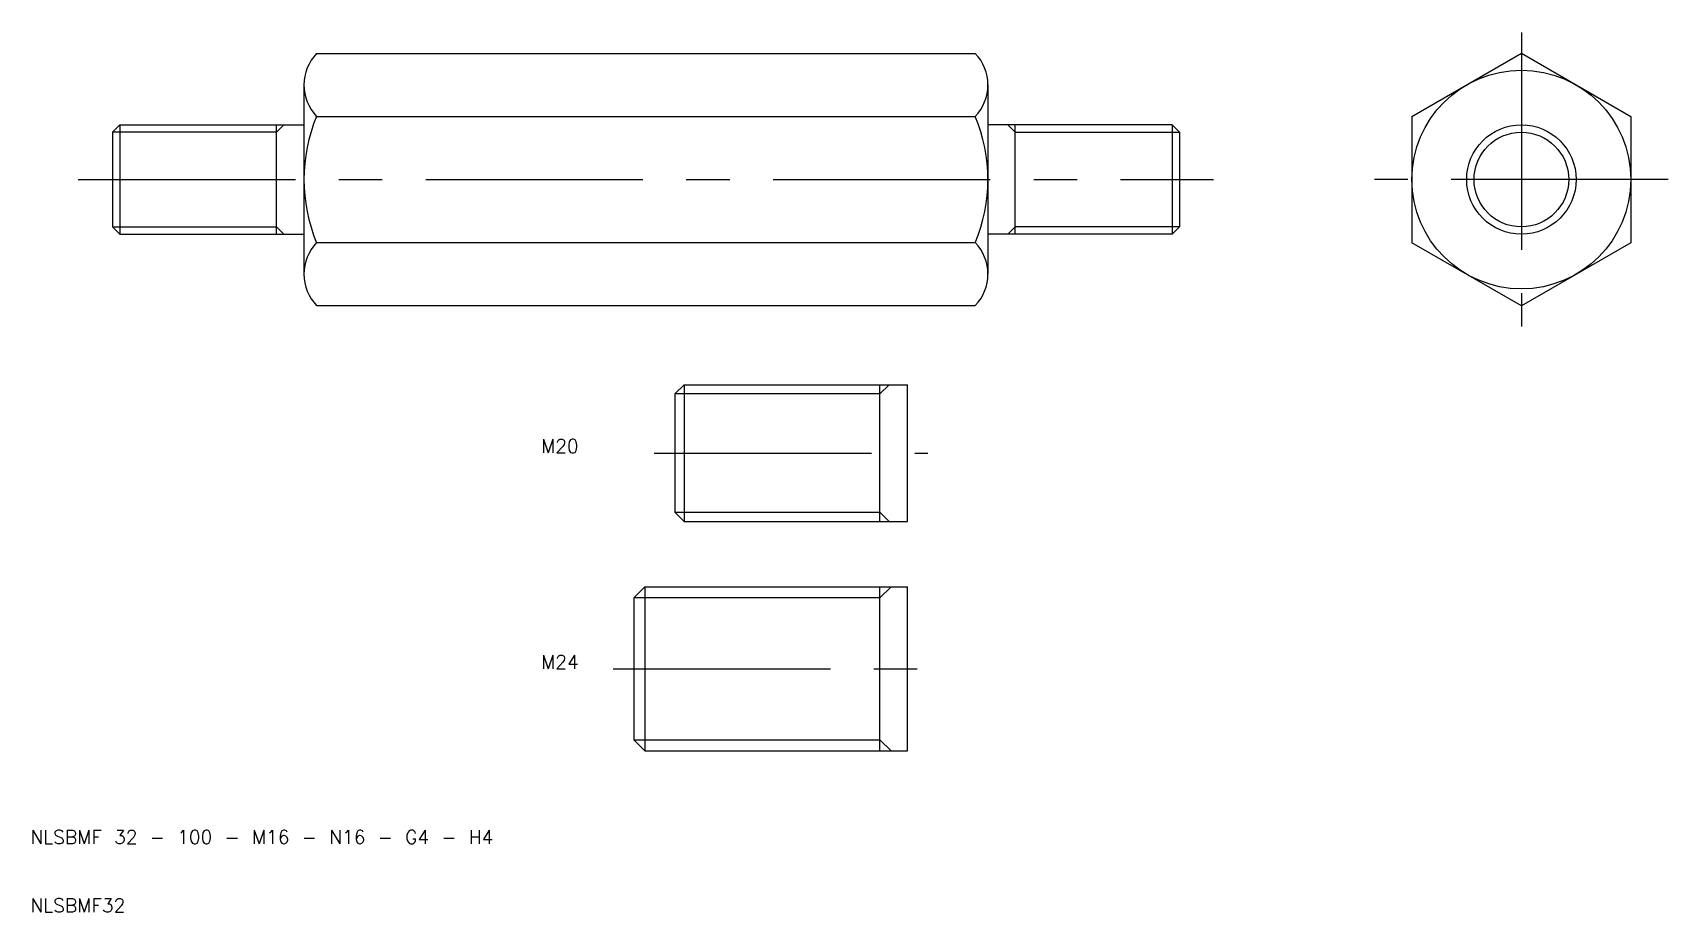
# Model space of a CAD drawing. Extents: x 10 to 249, y -57 to 71.
import ezdxf

# ---------------------------------------------------------------- set-up
doc = ezdxf.new("R2010")
doc.units = 0
doc.linetypes.add('CENTER', pattern=[50.8, 31.75, -6.35, 6.35, -6.35])
doc.layers.get('0').update_dxf_attribs({"linetype": 'CONTINUOUS'})
doc.layers.add('CENTER', color=1, linetype='CENTER')
doc.styles.get("Standard").update_dxf_attribs({"font": 'txt.shx', "bigfont": 'extfont.shx'})

msp = doc.modelspace()

# ---------------------------------------------------------------- linework, layer by layer
at = {"color": 7, "linetype": 'CONTINUOUS'}
for p, q in [((51.84, 68.45), (148.15, 68.45)), ((212, 59.24), (228, 68.48)), ((228, 68.48), (244, 59.24)), ((50, 63.84), (50, 58)), ((150, 63.84), (150, 58)), ((22, 56.92), (23.08, 58)), ((23.08, 58), (23.08, 42)), ((23.08, 58), (50, 58)), ((46, 42), (46, 58)), ((50, 58), (50, 42)), ((51.84, 59.24), (148.15, 59.24)), ((150, 58), (150, 42)), ((176.92, 58), (150, 58)), ((154, 42), (154, 58)), ((178, 56.92), (176.92, 58)), ((176.92, 58), (176.92, 42)), ((212, 59.24), (212, 40.76)), ((244, 59.24), (244, 40.76)), ((22, 56.92), (22, 43.08)), ((178, 56.92), (178, 43.08)), ((22, 43.08), (23.08, 42)), ((178, 43.08), (176.92, 42)), ((23.08, 42), (50, 42)), ((50, 42), (50, 36.16)), ((148.15, 40.76), (51.84, 40.76)), ((150, 42), (150, 36.16)), ((176.92, 42), (150, 42)), ((228, 31.52), (212, 40.76)), ((244, 40.76), (228, 31.52)), ((51.84, 31.55), (148.15, 31.55)), ((104.22, 18.63), (105.58, 19.98)), ((105.58, 19.98), (138.22, 19.98)), ((105.58, 19.98), (105.58, -0.02)), ((134.22, -0.02), (134.22, 19.98)), ((138.22, -0.02), (138.22, 19.98)), ((104.22, 18.63), (104.22, 1.34)), ((104.22, 1.34), (105.58, -0.02)), ((105.58, -0.02), (138.22, -0.02)), ((98.22, -11.2), (99.85, -9.58)), ((98.22, -11.2), (98.22, -31.96)), ((99.85, -9.58), (99.85, -33.58)), ((99.85, -9.58), (138.22, -9.58)), ((134.22, -33.58), (134.22, -9.58)), ((138.22, -33.58), (138.22, -9.58)), ((98.22, -31.96), (99.85, -33.58)), ((99.85, -33.58), (138.22, -33.58))]:
    msp.add_line(p, q, dxfattribs=at)
at = {"color": 3, "linetype": 'CONTINUOUS'}
for p, q in [((46, 56.92), (47.08, 58)), ((154, 56.92), (152.92, 58)), ((46, 56.92), (22, 56.92)), ((154, 56.92), (178, 56.92)), ((22, 43.08), (46, 43.08)), ((46, 43.08), (47.08, 42)), ((154, 43.08), (152.92, 42)), ((178, 43.08), (154, 43.08)), ((134.22, 18.63), (135.58, 19.98)), ((134.22, 18.63), (104.22, 18.63)), ((104.22, 1.34), (134.22, 1.34)), ((134.22, 1.34), (135.58, -0.02)), ((134.22, -11.2), (98.22, -11.2)), ((134.22, -11.2), (135.85, -9.58)), ((98.22, -31.96), (134.22, -31.96)), ((134.22, -31.96), (135.85, -33.58))]:
    msp.add_line(p, q, dxfattribs=at)
at = {"color": 7, "linetype": 'CONTINUOUS'}
for radius in [16, 8]:
    msp.add_circle((228, 50), radius, dxfattribs=at)
at = {"color": 3, "linetype": 'CONTINUOUS'}
msp.add_circle((228, 50), 6.92, dxfattribs=at)
at = {"color": 7, "linetype": 'CONTINUOUS'}
for centre, radius, start, end in [((56.67, 63.84), 6.67, 136.3431, 180), ((143.33, 63.84), 6.67, 0, 43.6569), ((56.67, 63.84), 6.67, 180, 223.6569), ((143.33, 63.84), 6.67, 316.3431, 0), ((74.05, 50), 24.05, 157.4102, 202.5898), ((125.95, 50), 24.05, 337.4102, 22.5898), ((56.67, 36.16), 6.67, 136.3431, 180), ((143.33, 36.16), 6.67, 0, 43.6569), ((56.67, 36.16), 6.67, 180, 223.6569), ((143.33, 36.16), 6.67, 316.3431, 0)]:
    msp.add_arc(centre, radius, start, end, dxfattribs=at)
at = {"layer": 'CENTER', "color": 1, "linetype": 'CENTER'}
for p, q in [((228, 71.48), (228, 28.52)), ((17, 50), (183, 50)), ((249.48, 50), (206.52, 50))]:
    msp.add_line(p, q, dxfattribs=at)
at = {"layer": 'CENTER'}
for p, q in [((101.22, 9.98), (141.22, 9.98)), ((95.22, -21.58), (141.22, -21.58))]:
    msp.add_line(p, q, dxfattribs=at)

# ---------------------------------------------------------------- texts
at = {"color": 7, "linetype": 'CONTINUOUS'}
for s, p in [('M20', (84.68, 10)), ('M24', (84.68, -21.56)), ('NLSBMF 32 - 100 - M16 - N16 - G4 - H4', (10, -47.18)), ('NLSBMF32', (10, -57.18))]:
    msp.add_text(s, height=2, dxfattribs=at).set_placement(p)

doc.saveas('drawing.dxf')
